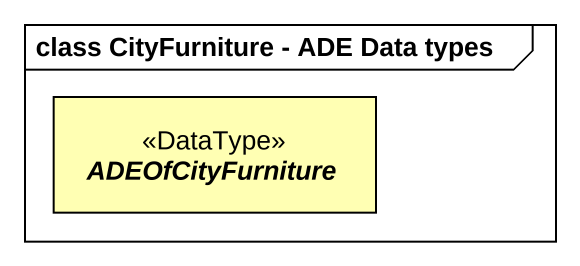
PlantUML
@startuml
mainframe class CityFurniture - ADE Data types
hide circle
hide empty members
abstract class ADEOfCityFurniture <<DataType>> #FFFFB3
@enduml
